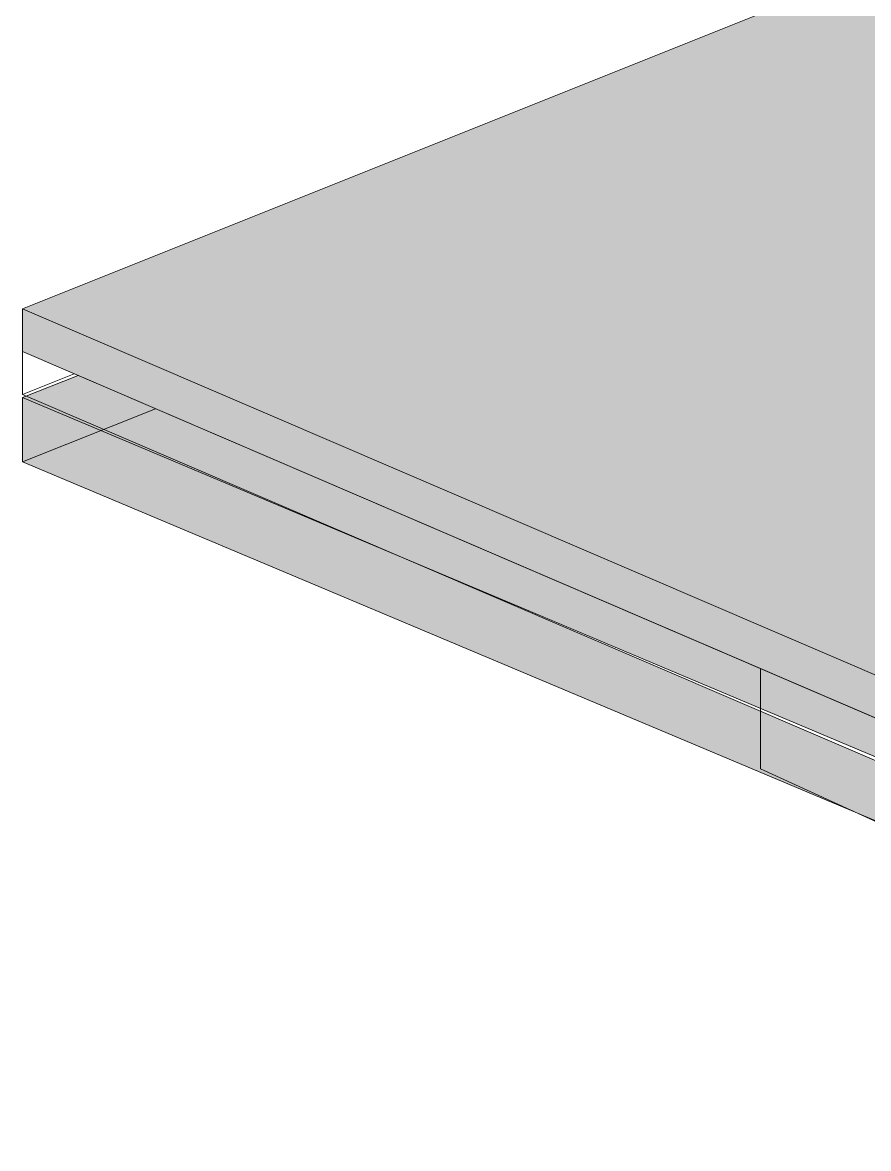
# Model space of a CAD drawing. Header units: inches. Extents: x -8719 to -3484, y -2874 to 4085.
# Drawn here: x -4530.8 to -4459.4, y 3326.8 to 3421.8 of the extents above; entities that cross this region are included whole.
import ezdxf

# ---------------------------------------------------------------- set-up
doc = ezdxf.new("R2010")
doc.units = ezdxf.units.IN
doc.header["$MEASUREMENT"] = 0
for name, color, linetype, lineweight in [('A-FLOR', 192, 'Continuous', 13), ('C-BLDG-PADS', 91, 'Continuous', 9), ('S-FNDN', 32, 'Continuous', 13)]:
    doc.layers.add(name, color=color, linetype=linetype, lineweight=lineweight)
doc.layers.add('C-BLDG-PADS-1', color=91, linetype='Continuous', lineweight=9, transparency=0.4)

msp = doc.modelspace()

# ---------------------------------------------------------------- hatches: boundary and pattern name
at = {"layer": 'C-BLDG-PADS-1'}
for points in [[(-4468.549, 3363.965), (-4468.549, 3367.321), (-4526.092, 3392.046), (-4530.45, 3390.303), (-4498.867, 3376.732), (-4480.992, 3369.205)], [(-4498.867, 3376.732), (-4530.45, 3390.303), (-4530.781, 3390.17), (-4519.731, 3385.517)], [(-4460.21, 3355.029), (-4468.549, 3358.842), (-4468.549, 3363.704), (-4498.867, 3376.732), (-4530.781, 3390.17), (-4530.781, 3384.745), (-4468.549, 3358.54)], [(-4403.714, 3336.665), (-4394.663, 3340.287), (-4397.925, 3341.778), (-4403.714, 3339.462), (-4468.549, 3367.321), (-4468.549, 3363.965), (-4404.148, 3336.848)], [(-4403.714, 3331.239), (-4403.714, 3335.845), (-4468.549, 3363.704), (-4468.549, 3358.842), (-4458.655, 3354.374), (-4404.148, 3331.422)]]:
    msp.add_hatch(color=256, dxfattribs=at).paths.add_polyline_path(points, flags=0)
at = {"layer": 'S-FNDN'}
h = msp.add_hatch(color=256, dxfattribs=at)
h.paths.add_polyline_path([(-4403.714, 3343.078), (-4368.478, 3357.178), (-4458.655, 3395.972), (-4458.655, 3426.54), (-4530.781, 3397.678), (-4404.148, 3343.265)], flags=0)
h.paths.add_polyline_path([(-4413.095, 3414.157), (-4404.148, 3417.738), (-4404.148, 3428.956), (-4400.405, 3430.454), (-4396.36, 3428.604), (-4395.378, 3428.997), (-4395.378, 3444.448), (-4404.023, 3448.401), (-4413.095, 3444.771), (-4413.095, 3422.114)], flags=0)
msp.add_hatch(color=256, dxfattribs=at).paths.add_polyline_path([(-4403.714, 3339.462), (-4403.714, 3343.078), (-4530.781, 3397.678), (-4530.781, 3394.062), (-4404.148, 3339.648)], flags=0)

# ---------------------------------------------------------------- linework, layer by layer
at = {"layer": 'A-FLOR'}
for p, q in [((-4530.781, 3394.061), (-4403.714, 3339.462)), ((-4530.781, 3394.061), (-4530.781, 3390.445)), ((-4530.781, 3390.445), (-4526.423, 3392.189)), ((-4403.714, 3335.845), (-4530.781, 3390.445))]:
    msp.add_line(p, q, dxfattribs=at)
at = {"layer": 'C-BLDG-PADS'}
for p, q in [((-4526.092, 3392.046), (-4530.781, 3390.17)), ((-4530.781, 3390.17), (-4403.714, 3336.665)), ((-4530.781, 3384.745), (-4530.781, 3390.17)), ((-4530.781, 3384.745), (-4519.554, 3389.237)), ((-4403.714, 3331.239), (-4530.781, 3384.745))]:
    msp.add_line(p, q, dxfattribs=at)
at = {"layer": 'S-FNDN'}
for p, q in [((-4379.723, 3458.126), (-4530.781, 3397.678)), ((-4530.781, 3397.678), (-4403.714, 3343.078)), ((-4530.781, 3397.678), (-4530.781, 3394.062)), ((-4403.714, 3339.462), (-4530.781, 3394.062)), ((-4468.549, 3358.842), (-4468.549, 3367.321)), ((-4468.549, 3358.842), (-4398.505, 3326.814))]:
    msp.add_line(p, q, dxfattribs=at)

doc.saveas('drawing.dxf')
